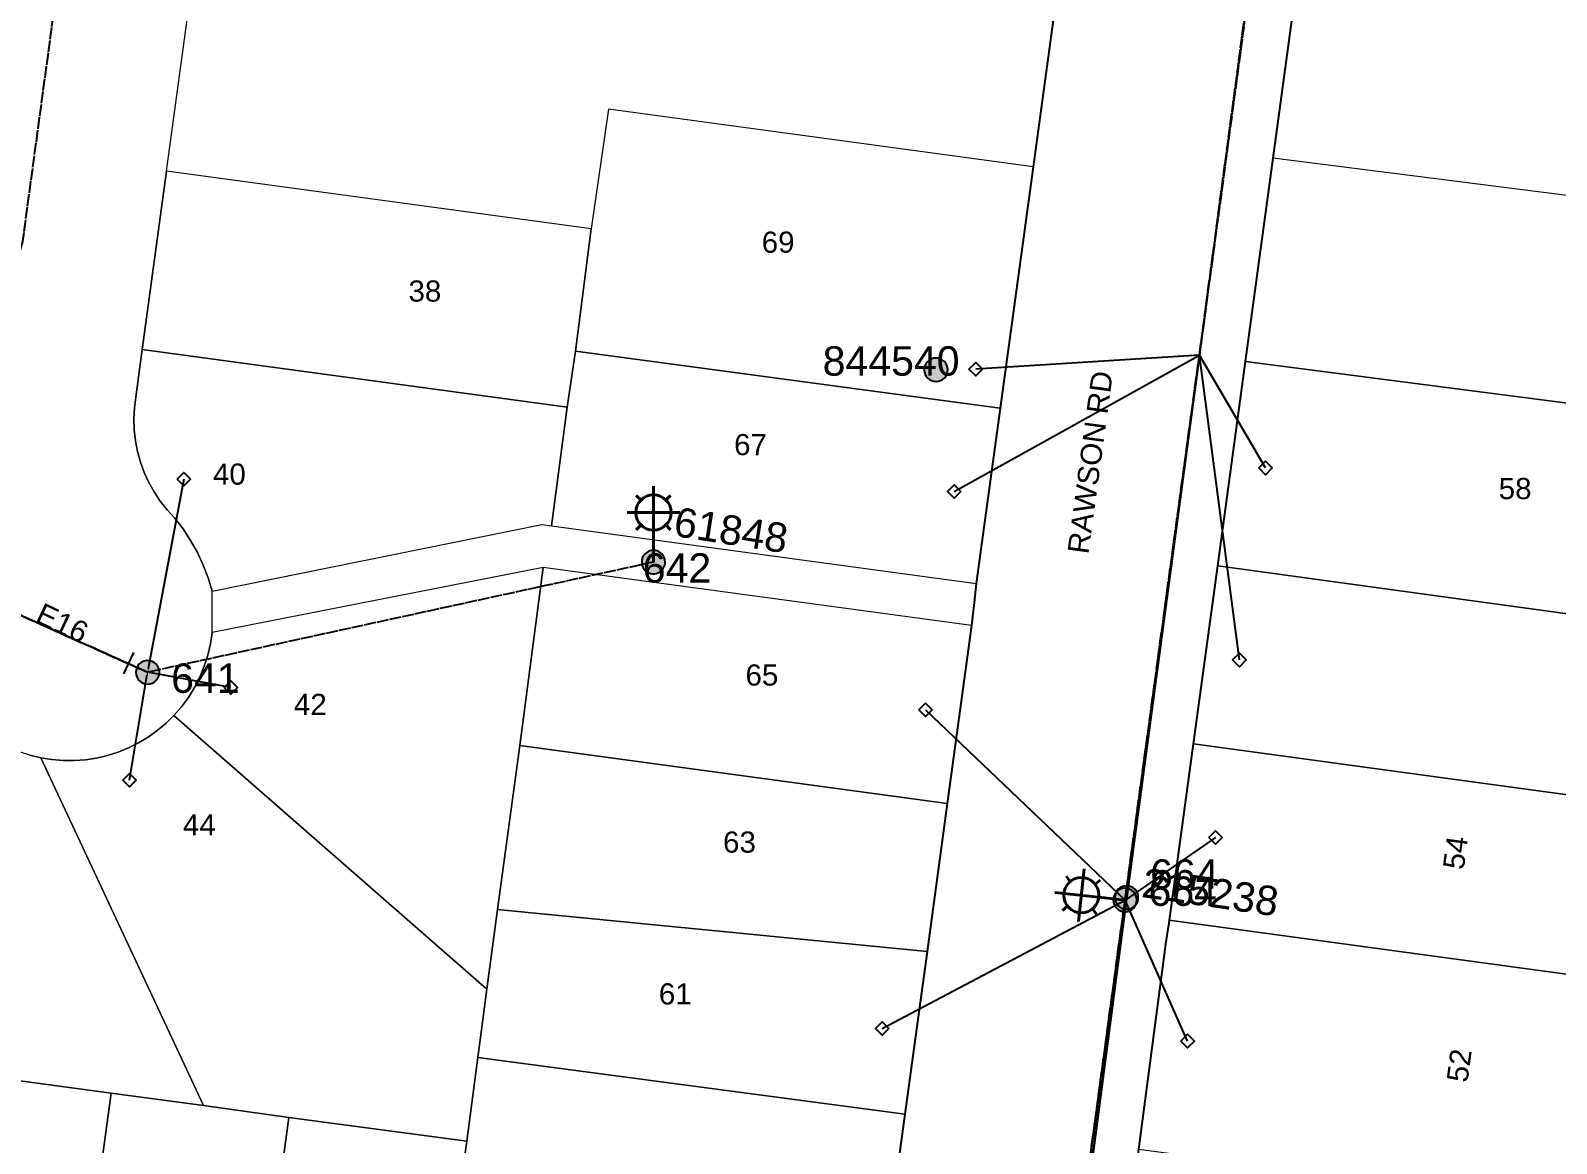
# Model space of a CAD drawing. Header units: metres. Extents: x 308227 to 308844, y 6250515 to 6251122.
# Drawn here: x 308484.8 to 308614.7, y 6250823.9 to 6250918.6 of the extents above; entities that cross this region are included whole.
import ezdxf
from ezdxf.enums import TextEntityAlignment as Align

# ---------------------------------------------------------------- set-up
doc = ezdxf.new("R2010")
doc.units = ezdxf.units.M
doc.linetypes.add('Cable Exist OH', pattern=[1, 1, 0])
doc.layers.get('0').update_dxf_attribs({"color": 6})
doc.layers.add('Cadastre Land Parcels_SP_EXT', color=9, linetype='Continuous', lineweight=5)
doc.layers.add('Cadastre Roads_SP_EXT', color=9, linetype='Continuous', lineweight=5)
for name, color, linetype in [('Equip_SP_SL_EXT', 7, 'Continuous'), ('Mains_HV_EXT', 7, 'Continuous'), ('Mains_LV_EXT', 7, 'Continuous'), ('Mains_SL_EXT', 7, 'Continuous'), ('OH_Details_SP_MISC', 7, 'Continuous'), ('Services_SP_EXT', 7, 'Continuous'), ('SupportsOH_SP_TR_HV_LV_SL_EXT', 7, 'Continuous')]:
    doc.layers.add(name, color=color, linetype=linetype)
doc.layers.add('Features_HIDE', color=1, linetype='Continuous', plot=False)
doc.layers.get('0').freeze()
doc.styles.add('iecARIAL', font='arial.ttf', dxfattribs={"height": 2})
doc.styles.add('POLE_LABEL', font='arial.ttf')
doc.styles.get("Standard").update_dxf_attribs({"font": 'arial.ttf'})

# ---------------------------------------------------------------- blocks, each defined once
blk = doc.blocks.new('SL_LANTERN_EXT')
at = {"lineweight": 40}
for p, q in [((-1.46, 5.68), (-1.06, 5.28)), ((0, 1.97), (0, 6.47)), ((1.46, 5.68), (1.06, 5.28)), ((-2.25, 4.22), (2.25, 4.22)), ((-1.46, 2.76), (-1.06, 3.16)), ((0, 0), (0, 2.72)), ((1.46, 2.76), (1.06, 3.16))]:
    blk.add_line(p, q, dxfattribs=at)
blk.add_circle((0, 4.22), 1.5, dxfattribs=at)
at = {"style": 'iecARIAL', "flags": 8}
blk.add_attdef('ASSET_NUM', (1.5, 1.5), '', height=2.5, dxfattribs=at)
for tag, p, height, flags in [('CONSTRUCTED_VOLTAGE', (0.98, -0.65), 0.2, 9), ('CONTROL_TYPE', (0.98, -0.85), 0.2, 9), ('LANTERN_PURPOSE', (0.98, -1.05), 0.2, 9), ('LANTERN_TYPE', (0.98, -1.25), 0.2, 9), ('NO_PHASES', (0.98, -1.45), 0.2, 9), ('LNUMBER', (2.18, -3.25), 2.5, 8), ('OPERATING_VOLTAGE', (0.98, -1.65), 0.2, 9), ('ORIENTATION', (0.98, -1.85), 0.2, 9), ('OWNED_BY', (0.98, -2.05), 0.2, 9), ('STATE', (0.98, -2.25), 0.2, 9), ('USAGE', (0.98, -2.45), 0.2, 9), ('CEXIST', (0.98, -2.65), 0.2, 9), ('CNEW', (0.98, -2.85), 0.2, 9), ('CNUMBER', (0.98, -3.05), 0.2, 9), ('CREMOVE', (0.98, -3.25), 0.2, 9), ('CREPLACE', (0.98, -3.45), 0.2, 9), ('LKINGHEIGHT', (0.98, -3.65), 0.2, 9), ('LBRACKET', (0.98, -3.85), 0.2, 9), ('LBRACKETVOCAB', (0.98, -4.05), 0.2, 9), ('LCATEGORY', (0.98, -4.25), 0.2, 9), ('LCHARGE1', (0.98, -4.45), 0.2, 9), ('LCHARGE1PERCENT', (0.98, -4.65), 0.2, 9), ('LCHARGE2', (0.98, -4.85), 0.2, 9), ('LCHARGE2PERCENT', (0.98, -5.05), 0.2, 9), ('LCHARGE3', (0.98, -5.25), 0.2, 9), ('LCHARGE3PERCENT', (0.98, -5.45), 0.2, 9), ('LEXIST', (0.98, -5.65), 0.2, 9), ('LLAMP', (0.98, -5.85), 0.2, 9), ('LLAMPVOCAB', (0.98, -6.05), 0.2, 9), ('LMAST', (0.98, -6.25), 0.2, 9), ('LMASTVOCAB', (0.98, -6.45), 0.2, 9), ('LNEW', (0.98, -6.65), 0.2, 9), ('LANTNUMBER', (0.98, -6.85), 0.2, 9), ('LOUTREACH', (0.98, -7.25), 0.2, 9), ('LOUTREACHVOCAB', (0.98, -7.45), 0.2, 9), ('LRATECODE', (0.98, -7.65), 0.2, 9), ('LREMOVE', (0.98, -7.85), 0.2, 9), ('STREETNAME', (0.98, -9.25), 0.2, 9), ('LREPLACE', (0.98, -8.05), 0.2, 9), ('LTYPE', (0.98, -8.25), 0.2, 9), ('LTYPEVOCAB', (0.98, -8.45), 0.2, 9), ('LEGEND', (0.98, -8.65), 0.2, 9), ('LOCATION', (0.98, -8.85), 0.2, 9), ('NOTES', (0.98, -9.05), 0.2, 9), ('SUBURB', (0.98, -9.45), 0.2, 1)]:
    blk.add_attdef(tag, p, '', height=height, dxfattribs=dict(flags=flags))
blk = doc.blocks.new('*U133')
at = {"lineweight": 40}
for p, q in [((-3.96, -1.83), (-3.47, 2.64)), ((-5.01, 2.02), (-4.66, 1.58)), ((-2.11, 1.7), (-2.55, 1.35)), ((-1.48, 0.16), (-5.96, 0.65)), ((0, 0), (-2.23, 0.24)), ((-5.33, -0.88), (-4.89, -0.53)), ((-2.43, -1.2), (-2.78, -0.76))]:
    blk.add_line(p, q, dxfattribs=at)
blk.add_circle((-3.72, 0.41), 1.5, dxfattribs=at)
at = {"style": 'iecARIAL', "flags": 8}
blk.add_attdef('ASSET_NUM', (1.5, 1.5), '', height=2.5, dxfattribs=at)
for tag, p, height, flags in [('CONSTRUCTED_VOLTAGE', (0.98, -0.65), 0.2, 9), ('CONTROL_TYPE', (0.98, -0.85), 0.2, 9), ('LANTERN_PURPOSE', (0.98, -1.05), 0.2, 9), ('LANTERN_TYPE', (0.98, -1.25), 0.2, 9), ('NO_PHASES', (0.98, -1.45), 0.2, 9), ('LNUMBER', (2.18, -3.25), 2.5, 8), ('OPERATING_VOLTAGE', (0.98, -1.65), 0.2, 9), ('ORIENTATION', (0.98, -1.85), 0.2, 9), ('OWNED_BY', (0.98, -2.05), 0.2, 9), ('STATE', (0.98, -2.25), 0.2, 9), ('USAGE', (0.98, -2.45), 0.2, 9), ('CEXIST', (0.98, -2.65), 0.2, 9), ('CNEW', (0.98, -2.85), 0.2, 9), ('CNUMBER', (0.98, -3.05), 0.2, 9), ('CREMOVE', (0.98, -3.25), 0.2, 9), ('CREPLACE', (0.98, -3.45), 0.2, 9), ('LKINGHEIGHT', (0.98, -3.65), 0.2, 9), ('LBRACKET', (0.98, -3.85), 0.2, 9), ('LBRACKETVOCAB', (0.98, -4.05), 0.2, 9), ('LCATEGORY', (0.98, -4.25), 0.2, 9), ('LCHARGE1', (0.98, -4.45), 0.2, 9), ('LCHARGE1PERCENT', (0.98, -4.65), 0.2, 9), ('LCHARGE2', (0.98, -4.85), 0.2, 9), ('LCHARGE2PERCENT', (0.98, -5.05), 0.2, 9), ('LCHARGE3', (0.98, -5.25), 0.2, 9), ('LCHARGE3PERCENT', (0.98, -5.45), 0.2, 9), ('LEXIST', (0.98, -5.65), 0.2, 9), ('LLAMP', (0.98, -5.85), 0.2, 9), ('LLAMPVOCAB', (0.98, -6.05), 0.2, 9), ('LMAST', (0.98, -6.25), 0.2, 9), ('LMASTVOCAB', (0.98, -6.45), 0.2, 9), ('LNEW', (0.98, -6.65), 0.2, 9), ('LANTNUMBER', (0.98, -6.85), 0.2, 9), ('LOUTREACH', (0.98, -7.25), 0.2, 9), ('LOUTREACHVOCAB', (0.98, -7.45), 0.2, 9), ('LRATECODE', (0.98, -7.65), 0.2, 9), ('LREMOVE', (0.98, -7.85), 0.2, 9), ('STREETNAME', (0.98, -9.25), 0.2, 9), ('LREPLACE', (0.98, -8.05), 0.2, 9), ('LTYPE', (0.98, -8.25), 0.2, 9), ('LTYPEVOCAB', (0.98, -8.45), 0.2, 9), ('LEGEND', (0.98, -8.65), 0.2, 9), ('LOCATION', (0.98, -8.85), 0.2, 9), ('NOTES', (0.98, -9.05), 0.2, 9), ('SUBURB', (0.98, -9.45), 0.2, 1)]:
    blk.add_attdef(tag, p, '', height=height, dxfattribs=dict(flags=flags))
blk = doc.blocks.new('CCP_EXT')
at = {"flags": 9}
for tag, p in [('LEGEND', (0, -1.4)), ('STATE', (0, -1.8)), ('LIFE_SUPPORT', (0, -1.6)), ('NOTES', (0, -2))]:
    blk.add_attdef(tag, text='', height=0.2, dxfattribs=at).set_placement(p, align=Align.MIDDLE_LEFT)
blk.add_wipeout([(0, 0.57), (0.57, 0), (0, -0.57), (-0.57, 0)])
blk.add_lwpolyline([(-0.57, 0), (0, 0.57), (0.57, 0), (0, -0.57), (-0.57, 0)])
at = {"flags": 1}
blk.add_attdef('Z', (0, 0), '', height=0.2, dxfattribs=at)
at = {"flags": 9}
for tag, p in [('CCP_TYPE', (0, 0)), ('CONSTRUCTED_VOLTAGE', (0, -0.2)), ('OPERATING_VOLTAGE', (0, -0.6)), ('ORIENTATION', (0, -0.8)), ('OWNED_BY', (0, -1)), ('NO_PHASES', (0, -0.4)), ('USAGE', (0, -1.2))]:
    blk.add_attdef(tag, text='', height=0.2, dxfattribs=at).set_placement(p, align=Align.MIDDLE_LEFT)
blk = doc.blocks.new('POLE_EXT')
blk.add_hatch(color=256).paths.add_polyline_path([(-1, 0, 1), (1, 0, 1)])
blk.add_lwpolyline([(-1, 0, 1), (1, 0, 1)], format="xyb", close=True)
for tag, height, flags, p in [('pNumber', 2.5, 8, (-17.84, 2.07)), ('OWNED_BY', 0.2, 9, (1.35, -0.4)), ('SPECIAL_USE', 0.2, 9, (1.35, -0.8)), ('STATE', 0.2, 9, (1.35, -1)), ('PARENT', 0.2, 9, (1.35, -0.6)), ('USAGE', 0.2, 9, (1.35, -1.2)), ('cLV', 0.2, 9, (1.35, -1.4)), ('hDepth', 0.2, 9, (1.35, -1.6)), ('hDia', 0.2, 9, (1.35, -1.8)), ('cHV', 0.2, 9, (1.35, -2)), ('LBRACKET', 0.2, 9, (1.35, -2.2)), ('LExisting', 0.2, 9, (1.35, -2.4)), ('LANTNUMBER', 0.2, 9, (1.35, -2.6)), ('cLinedev', 0.2, 9, (1.35, -3.4)), ('pExisting', 0.2, 9, (1.35, -3.8)), ('LOther', 0.2, 9, (1.35, -2.8)), ('LRemove', 0.2, 9, (1.35, -3)), ('LEGEND', 0.2, 9, (1.35, -3.2)), ('LOCATION', 0.2, 9, (1.35, -3.6)), ('pFooting', 0.2, 9, (1.35, -4.4)), ('pNew', 0.2, 9, (1.35, -4.6)), ('pRelocate', 0.2, 9, (1.35, -5)), ('pRemove', 0.2, 9, (1.35, -5.2)), ('PFNUMBER', 0.2, 9, (1.35, -4)), ('NEWPFNUMBER', 0.2, 9, (1.35, -4.2)), ('pReplace', 0.2, 9, (1.35, -5.4)), ('pStay', 0.2, 9, (1.35, -5.6)), ('pType', 0.2, 9, (1.35, -5.8)), ('cspan', 0.2, 9, (1.35, -6)), ('STREETNAME', 0.2, 9, (1.35, -6.2)), ('SUBURB', 0.2, 9, (1.35, -6.4)), ('OPERATED_BY', 0.2, 9, (1.36, -7.01)), ('NOTES', 0.2, 9, (1.35, -6.6)), ('MAINTAINED_BY', 0.2, 9, (1.36, -6.81))]:
    blk.add_attdef(tag, text='', height=height, dxfattribs=dict(flags=flags)).set_placement(p, align=Align.MIDDLE_LEFT)
at = {"style": 'POLE_LABEL'}
for tag, height, flags, p in [('ASSET_NUM', 2.5, 8, (2, 2)), ('STRUCTURE_PLANT_NUMBER', 0.2, 9, (1.35, 0.03)), ('STREET_CODE', 0.2, 9, (1.35, -0.2))]:
    blk.add_attdef(tag, text='', height=height, dxfattribs=dict(at, flags=flags)).set_placement(p, align=Align.MIDDLE_LEFT)
at = {"flags": 1}
blk.add_attdef('Z', (1.35, -7.33), '', height=0.2, dxfattribs=at)
blk = doc.blocks.new('End Shackle_EXT')
at = {"flags": 9}
for tag, p in [('STATE', (0, -1.2)), ('USAGE', (0, -1.4)), ('NOTES', (0, -1.6))]:
    blk.add_attdef(tag, text='', height=0.2, dxfattribs=at).set_placement(p, align=Align.MIDDLE_LEFT)
blk.add_wipeout([(0, 0.25), (1.81, 0.25), (1.82, -0.25), (0, -0.25)])
blk.add_line((1.81, -1), (1.81, 1))
at = {"flags": 1}
blk.add_attdef('Z', (0, 0), '', height=0.2, dxfattribs=at)
at = {"flags": 9}
for tag, p in [('CONNECTOR_TYPE', (0, 0)), ('CONSTRUCTED_VOLTAGE', (0, -0.2)), ('OPERATING_VOLTAGE', (0, -0.6)), ('ORIENTATION', (0, -0.8)), ('OWNED_BY', (0, -1)), ('NO_PHASES', (0, -0.4))]:
    blk.add_attdef(tag, text='', height=0.2, dxfattribs=at).set_placement(p, align=Align.MIDDLE_LEFT)

msp = doc.modelspace()

# ---------------------------------------------------------------- linework, layer by layer
at = {"layer": 'Cadastre Land Parcels_SP_EXT', "linetype": 'Continuous'}
for points in [[(308570.11, 6250907.03), (308533.98, 6250911.94), (308532.51, 6250901.75), (308531.17, 6250891.32), (308567.31, 6250886.48), (308570.11, 6250907.03)], [(308627.18, 6250903.11), (308590.54, 6250907.75), (308588.2, 6250890.45), (308633.58, 6250884.59), (308634.79, 6250892.62), (308636.12, 6250901.96), (308627.18, 6250903.11)], [(308531.17, 6250891.32), (308532.51, 6250901.75), (308496.36, 6250906.65), (308494.31, 6250891.48), (308530.48, 6250886.57), (308531.17, 6250891.32)], [(308530.48, 6250886.57), (308494.31, 6250891.48), (308493.76, 6250887.43), (308493.64, 6250886.5), (308493.59, 6250885.57), (308493.62, 6250884.64), (308493.72, 6250883.71), (308493.9, 6250882.79), (308494.15, 6250881.89), (308494.47, 6250881.01), (308494.86, 6250880.16), (308495.32, 6250879.35), (308495.84, 6250878.57), (308496.42, 6250877.84), (308497.06, 6250877.16), (308497.78, 6250876.22), (308498.42, 6250875.23), (308499, 6250874.2), (308499.49, 6250873.13), (308499.92, 6250872.03), (308500.26, 6250870.9), (308528.32, 6250876.58), (308529.14, 6250876.46), (308530.48, 6250886.57)], [(308567.31, 6250886.48), (308531.17, 6250891.32), (308530.48, 6250886.57), (308529.14, 6250876.46), (308565.27, 6250871.55), (308567.31, 6250886.48)], [(308633.58, 6250884.59), (308588.2, 6250890.45), (308585.84, 6250873.07), (308631.32, 6250866.83), (308633.58, 6250884.59)], [(308526.45, 6250857.76), (308528.43, 6250872.91), (308500.25, 6250867.4), (308500.1, 6250866.42), (308499.88, 6250865.45), (308499.58, 6250864.51), (308499.2, 6250863.59), (308498.75, 6250862.71), (308498.23, 6250861.86), (308497.64, 6250861.07), (308496.99, 6250860.32), (308523.63, 6250837.04), (308524.55, 6250843.8), (308526.45, 6250857.76)], [(308564.88, 6250867.99), (308528.43, 6250872.91), (308526.45, 6250857.76), (308562.81, 6250852.83), (308564.88, 6250867.99)], [(308631.32, 6250866.83), (308585.84, 6250873.07), (308583.78, 6250857.9), (308631.64, 6250851.4), (308633.07, 6250862.47), (308633.58, 6250866.48), (308631.32, 6250866.83)], [(308485.68, 6250856.72), (308484.75, 6250856.95), (308483.85, 6250857.24), (308482.96, 6250857.61), (308482.12, 6250858.05), (308481.3, 6250858.55), (308480.53, 6250859.11), (308479.51, 6250859.55), (308478.46, 6250859.93), (308477.39, 6250860.25), (308476.3, 6250860.49), (308475.2, 6250860.66), (308471.06, 6250830.99), (308475.68, 6250830.34), (308491.66, 6250828.17), (308499.53, 6250827.13), (308485.68, 6250856.72)], [(308523.63, 6250837.04), (308496.99, 6250860.32), (308496.31, 6250859.65), (308495.58, 6250859.04), (308494.8, 6250858.48), (308493.99, 6250858), (308493.13, 6250857.57), (308492.25, 6250857.21), (308491.34, 6250856.92), (308490.42, 6250856.7), (308489.47, 6250856.56), (308488.52, 6250856.49), (308487.57, 6250856.49), (308486.62, 6250856.57), (308485.68, 6250856.72), (308499.53, 6250827.13), (308506.79, 6250826.11), (308521.92, 6250824.09), (308522.86, 6250831.23), (308523.63, 6250837.04)], [(308562.81, 6250852.83), (308526.45, 6250857.76), (308524.55, 6250843.8), (308561.09, 6250840.23), (308562.81, 6250852.83)], [(308631.64, 6250851.4), (308583.78, 6250857.9), (308581.7, 6250842.9), (308629.9, 6250836.36), (308631.64, 6250851.4)], [(308561.09, 6250840.23), (308524.55, 6250843.8), (308523.63, 6250837.04), (308522.86, 6250831.23), (308559.2, 6250826.38), (308561.09, 6250840.23)], [(308629.64, 6250834.12), (308629.9, 6250836.36), (308581.7, 6250842.9), (308581.45, 6250841.06), (308579.12, 6250823.4), (308608.44, 6250819.46), (308618.8, 6250818.07), (308627.6, 6250816.89), (308629.64, 6250834.12)], [(308559.2, 6250826.38), (308522.86, 6250831.23), (308521.92, 6250824.09), (308520.83, 6250816.3), (308557.16, 6250811.4), (308559.2, 6250826.38)], [(308491.66, 6250828.17), (308475.68, 6250830.34), (308470.82, 6250794.1), (308474.46, 6250793.6), (308486.37, 6250789.52), (308491.66, 6250828.17)], [(308506.79, 6250826.11), (308499.53, 6250827.13), (308491.66, 6250828.17), (308486.37, 6250789.52), (308498.29, 6250785.43), (308501.24, 6250785.03), (308506.79, 6250826.11)], [(308518.59, 6250799.7), (308520.83, 6250816.3), (308521.92, 6250824.09), (308506.79, 6250826.11), (308501.24, 6250785.03), (308516.32, 6250783.01), (308518.59, 6250799.7)]]:
    msp.add_lwpolyline(points, close=True, dxfattribs=at)
at = {"layer": 'Mains_LV_EXT', "linetype": 'Cable Exist OH'}
msp.add_lwpolyline([(308584.27, 6250890.98), (308577.94, 6250844.62)], dxfattribs=at)
at = {"layer": 'Mains_LV_EXT', "color": 7, "linetype": 'Cable Exist OH'}
msp.add_lwpolyline([(308577.94, 6250844.62), (308572.88, 6250805.08)], dxfattribs=at)
at = {"layer": 'Mains_SL_EXT', "linetype": 'Cable Exist OH'}
for points in [[(308488.21, 6250930.86), (308484.11, 6250900.66), (308476.19, 6250872.34)], [(308568.13, 6250772.1), (308572.59, 6250805.11), (308577.94, 6250844.62)]]:
    msp.add_lwpolyline(points, dxfattribs=at)
at = {"layer": 'OH_Details_SP_MISC', "color": 7, "linetype": 'Continuous'}
msp.add_lwpolyline([(308501.84, 6250781.54), (308536.59, 6250776.61), (308567.96, 6250772.37), (308572.87, 6250804.98), (308578.11, 6250844.93), (308584.27, 6250890.79)], dxfattribs=at)

# ---------------------------------------------------------------- block references
at = {"layer": 'Equip_SP_SL_EXT'}
ref = msp.add_blockref('SL_LANTERN_EXT', (308537.81, 6250873.38), dxfattribs=at)
ref.add_attrib('ASSET_NUM', '61848', dxfattribs={"layer": '0', "height": 2.5, "rotation": 351.1401, "style": 'iecARIAL'}).set_placement((308539.31, 6250874.88), align=Align.BOTTOM_LEFT)
ref = msp.add_blockref('*U133', (308577.94, 6250844.62), dxfattribs=at)
ref.add_attrib('ASSET_NUM', '215238', dxfattribs={"layer": 'Features_HIDE', "height": 2.5, "rotation": 351.7979, "style": 'iecARIAL'}).set_placement((308579.44, 6250846.12), align=Align.MIDDLE_LEFT)
at = {"layer": 'SupportsOH_SP_TR_HV_LV_SL_EXT'}
ref = msp.add_blockref('POLE_EXT', (308561.86, 6250889.75), dxfattribs=at)
ref.add_attrib('ASSET_NUM', '844540', dxfattribs={"layer": '0', "height": 2.5, "style": 'POLE_LABEL'}).set_placement((308563.86, 6250890.5), align=Align.MIDDLE_RIGHT)
ref = msp.add_blockref('POLE_EXT', (308537.81, 6250873.38), dxfattribs=dict(at, rotation=0.06722704796200667))
ref.add_attrib('ASSET_NUM', '642', dxfattribs={"layer": '0', "height": 2.5, "rotation": 0.0816, "style": 'POLE_LABEL'}).set_placement((308539.81, 6250874.13), align=Align.TOP_CENTER)
ref = msp.add_blockref('POLE_EXT', (308578.07, 6250844.83), dxfattribs=at)
ref.add_attrib('ASSET_NUM', '664', dxfattribs={"layer": '0', "height": 2.5, "style": 'POLE_LABEL'}).set_placement((308580.07, 6250846.83), align=Align.MIDDLE_LEFT)
ref = msp.add_blockref('POLE_EXT', (308577.94, 6250844.62), dxfattribs=at)
ref.add_attrib('ASSET_NUM', '664', dxfattribs={"layer": '0', "height": 2.5, "style": 'POLE_LABEL'}).set_placement((308579.94, 6250845.37), align=Align.MIDDLE_LEFT)

# ---------------------------------------------------------------- texts
at = {"layer": 'Cadastre Land Parcels_SP_EXT'}
for s, p in [('69', (308547.02, 6250899.71)), ('38', (308516.96, 6250895.55)), ('67', (308544.67, 6250882.48)), ('40', (308500.32, 6250879.97)), ('58', (308609.74, 6250878.74)), ('65', (308545.64, 6250862.87)), ('42', (308507.21, 6250860.37)), ('44', (308497.76, 6250850.12)), ('63', (308543.73, 6250848.65)), ('61', (308538.27, 6250835.73))]:
    msp.add_text(s, height=1.8, dxfattribs=at).set_placement(p)
for s, rotation, p in [('54', 82.3426, (308606.76, 6250847.14)), ('52', 82.3813, (308607.08, 6250829.03))]:
    msp.add_text(s, height=1.8, rotation=rotation, dxfattribs=at).set_placement(p)
at = {"layer": 'Cadastre Roads_SP_EXT'}
msp.add_text('RAWSON RD', height=1.8, rotation=82.2779, dxfattribs=at).set_placement((308574.82, 6250874))
at = {"layer": 'Mains_LV_EXT'}
msp.add_text('E16', height=1.8, rotation=334.6789, dxfattribs=at).set_placement((308485.1, 6250868.34))

# ---------------------------------------------------------------- next in the draw order: block references
at = {"layer": 'Services_SP_EXT'}
for p in [(308565.23, 6250889.79), (308589.89, 6250881.39), (308497.84, 6250880.44), (308563.41, 6250879.4), (308587.67, 6250865.05), (308501.85, 6250862.71), (308560.97, 6250860.8), (308493.22, 6250854.82), (308585.63, 6250849.94), (308557.27, 6250833.68), (308583.27, 6250832.62)]:
    msp.add_blockref('CCP_EXT', p, dxfattribs=at)

# ---------------------------------------------------------------- next in the draw order: linework, layer by layer
at = {"layer": 'Cadastre Roads_SP_EXT', "linetype": 'Continuous'}
msp.add_lwpolyline([(308484.75, 6250856.95), (308485.68, 6250856.72), (308486.62, 6250856.57), (308487.57, 6250856.49), (308488.52, 6250856.49), (308489.47, 6250856.56), (308490.42, 6250856.7), (308491.34, 6250856.92), (308492.25, 6250857.21), (308493.13, 6250857.57), (308493.99, 6250858), (308494.8, 6250858.48), (308495.58, 6250859.04), (308496.31, 6250859.65), (308496.99, 6250860.32), (308497.64, 6250861.07), (308498.23, 6250861.86), (308498.75, 6250862.71), (308499.2, 6250863.59), (308499.58, 6250864.51), (308499.88, 6250865.45), (308500.1, 6250866.42), (308500.25, 6250867.4), (308500.25, 6250869.25), (308500.26, 6250870.9), (308499.92, 6250872.03), (308499.49, 6250873.13), (308499, 6250874.2), (308498.42, 6250875.23), (308497.78, 6250876.22), (308497.06, 6250877.16), (308496.42, 6250877.84), (308495.84, 6250878.57), (308495.32, 6250879.35), (308494.86, 6250880.16), (308494.47, 6250881.01), (308494.15, 6250881.89), (308493.9, 6250882.79), (308493.72, 6250883.71), (308493.62, 6250884.64), (308493.59, 6250885.57), (308493.64, 6250886.5), (308493.76, 6250887.43), (308494.31, 6250891.48), (308496.36, 6250906.65), (308498.4, 6250921.66)], dxfattribs=at)
at = {"layer": 'Features_HIDE', "linetype": 'Continuous'}
msp.add_lwpolyline([(308572.67, 6250925.78), (308570.11, 6250907.03), (308567.31, 6250886.48), (308565.27, 6250871.55), (308565.09, 6250869.95), (308564.88, 6250867.99), (308562.81, 6250852.83), (308561.09, 6250840.23), (308559.2, 6250826.38), (308557.16, 6250811.4), (308554.86, 6250794.74), (308553.84, 6250787.2), (308553.12, 6250781.83), (308561.79, 6250783.21), (308573.94, 6250785.13), (308576.52, 6250804.21), (308579.12, 6250823.4), (308581.45, 6250841.06), (308581.7, 6250842.69), (308583.78, 6250857.9), (308585.84, 6250873.07), (308588.2, 6250890.45), (308590.54, 6250907.75), (308592.61, 6250923.02)], dxfattribs=at)
at = {"layer": 'Mains_HV_EXT', "color": 7, "linetype": 'Cable Exist OH'}
msp.add_lwpolyline([(308604.83, 6251043.25), (308584.27, 6250890.98), (308568.09, 6250772.36)], dxfattribs=at)
at = {"layer": 'Mains_SL_EXT', "linetype": 'Cable Exist OH'}
msp.add_lwpolyline([(308577.94, 6250844.62), (308584.27, 6250890.98), (308589.14, 6250927.34)], dxfattribs=at)
at = {"layer": 'Services_SP_EXT'}
for points in [[(308563.41, 6250879.4), (308584.27, 6250890.98)], [(308584.27, 6250890.98), (308565.23, 6250889.79)], [(308587.67, 6250865.05), (308584.27, 6250890.98)], [(308589.89, 6250881.39), (308584.27, 6250890.98)], [(308497.84, 6250880.44), (308494.76, 6250864)], [(308493.22, 6250854.82), (308494.76, 6250864)], [(308501.85, 6250862.71), (308494.76, 6250864)], [(308560.97, 6250860.8), (308577.94, 6250844.62)], [(308585.63, 6250849.94), (308577.94, 6250844.62)], [(308557.27, 6250833.68), (308577.94, 6250844.62)], [(308583.27, 6250832.62), (308577.94, 6250844.62)]]:
    msp.add_lwpolyline(points, dxfattribs=at)

# ---------------------------------------------------------------- next in the draw order: block references
at = {"layer": 'Mains_LV_EXT', "rotation": 154.7513622753153}
msp.add_blockref('End Shackle_EXT', (308494.76, 6250864), dxfattribs=at)

# ---------------------------------------------------------------- next in the draw order: linework, layer by layer
at = {"layer": 'Mains_LV_EXT', "linetype": 'Cable Exist OH'}
msp.add_lwpolyline([(308476.19, 6250872.34), (308494.76, 6250864)], dxfattribs=at)
at = {"layer": 'Mains_SL_EXT', "linetype": 'Cable Exist OH'}
msp.add_lwpolyline([(308537.81, 6250873.38), (308494.76, 6250864), (308476.19, 6250872.34)], dxfattribs=at)

# ---------------------------------------------------------------- next in the draw order: block references
at = {"layer": 'SupportsOH_SP_TR_HV_LV_SL_EXT'}
ref = msp.add_blockref('POLE_EXT', (308494.76, 6250864), dxfattribs=at)
ref.add_attrib('ASSET_NUM', '641', dxfattribs={"layer": '0', "height": 2.5, "rotation": 0.0265, "style": 'POLE_LABEL'}).set_placement((308496.76, 6250864.75), align=Align.TOP_LEFT)

doc.saveas('drawing.dxf')
